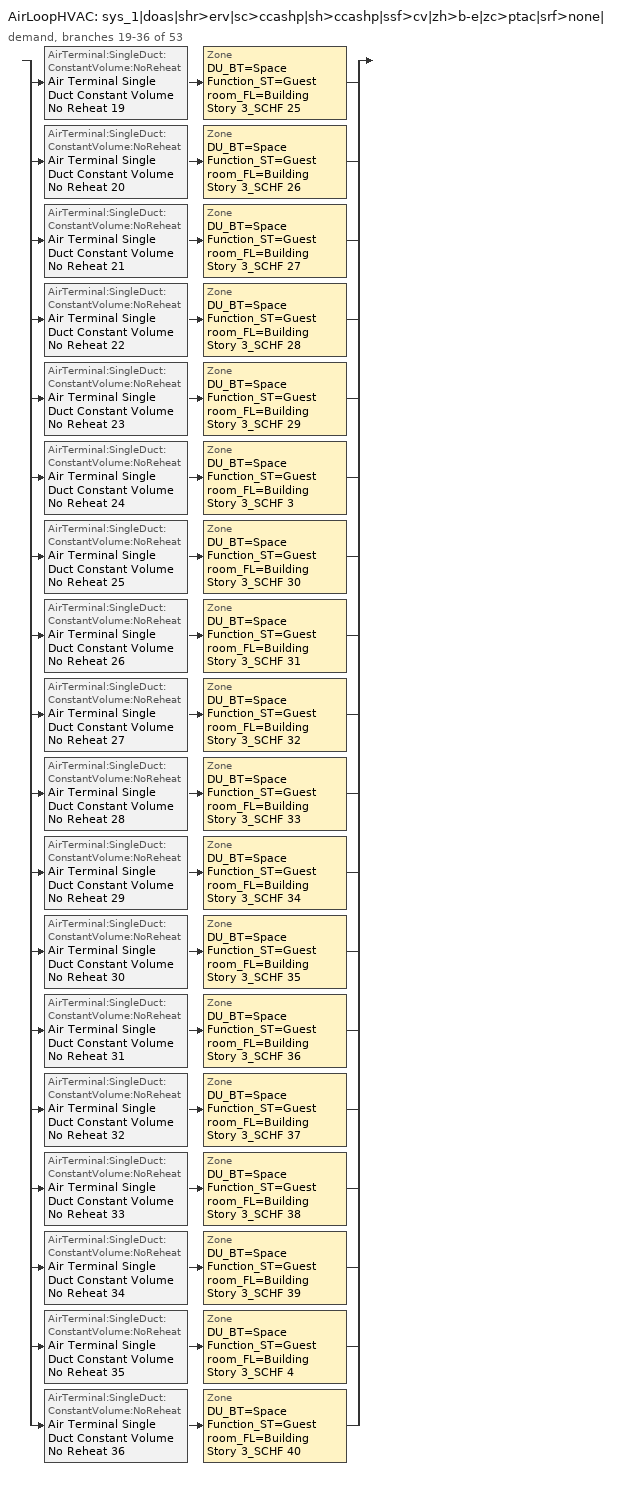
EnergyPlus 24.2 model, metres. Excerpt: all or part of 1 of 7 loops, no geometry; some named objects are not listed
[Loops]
AirLoopHVAC 'sys_1|doas|shr>erv|sc>ccashp|sh>ccashp|ssf>cv|zh>b-e|zc>ptac|srf>none|'
 demand, branches 19-36 of 53: split
  | AirTerminal:SingleDuct:ConstantVolume:NoReheat 'Air Terminal Single Duct Constant Volume No Reheat 19' > Zone 'DU_BT=Space Function_ST=Guest room_FL=Building Story 3_SCHF 25'
  | AirTerminal:SingleDuct:ConstantVolume:NoReheat 'Air Terminal Single Duct Constant Volume No Reheat 20' > Zone 'DU_BT=Space Function_ST=Guest room_FL=Building Story 3_SCHF 26'
  | AirTerminal:SingleDuct:ConstantVolume:NoReheat 'Air Terminal Single Duct Constant Volume No Reheat 21' > Zone 'DU_BT=Space Function_ST=Guest room_FL=Building Story 3_SCHF 27'
  | AirTerminal:SingleDuct:ConstantVolume:NoReheat 'Air Terminal Single Duct Constant Volume No Reheat 22' > Zone 'DU_BT=Space Function_ST=Guest room_FL=Building Story 3_SCHF 28'
  | AirTerminal:SingleDuct:ConstantVolume:NoReheat 'Air Terminal Single Duct Constant Volume No Reheat 23' > Zone 'DU_BT=Space Function_ST=Guest room_FL=Building Story 3_SCHF 29'
  | AirTerminal:SingleDuct:ConstantVolume:NoReheat 'Air Terminal Single Duct Constant Volume No Reheat 24' > Zone 'DU_BT=Space Function_ST=Guest room_FL=Building Story 3_SCHF 3'
  | AirTerminal:SingleDuct:ConstantVolume:NoReheat 'Air Terminal Single Duct Constant Volume No Reheat 25' > Zone 'DU_BT=Space Function_ST=Guest room_FL=Building Story 3_SCHF 30'
  | AirTerminal:SingleDuct:ConstantVolume:NoReheat 'Air Terminal Single Duct Constant Volume No Reheat 26' > Zone 'DU_BT=Space Function_ST=Guest room_FL=Building Story 3_SCHF 31'
  | AirTerminal:SingleDuct:ConstantVolume:NoReheat 'Air Terminal Single Duct Constant Volume No Reheat 27' > Zone 'DU_BT=Space Function_ST=Guest room_FL=Building Story 3_SCHF 32'
  | AirTerminal:SingleDuct:ConstantVolume:NoReheat 'Air Terminal Single Duct Constant Volume No Reheat 28' > Zone 'DU_BT=Space Function_ST=Guest room_FL=Building Story 3_SCHF 33'
  | AirTerminal:SingleDuct:ConstantVolume:NoReheat 'Air Terminal Single Duct Constant Volume No Reheat 29' > Zone 'DU_BT=Space Function_ST=Guest room_FL=Building Story 3_SCHF 34'
  | AirTerminal:SingleDuct:ConstantVolume:NoReheat 'Air Terminal Single Duct Constant Volume No Reheat 30' > Zone 'DU_BT=Space Function_ST=Guest room_FL=Building Story 3_SCHF 35'
  | AirTerminal:SingleDuct:ConstantVolume:NoReheat 'Air Terminal Single Duct Constant Volume No Reheat 31' > Zone 'DU_BT=Space Function_ST=Guest room_FL=Building Story 3_SCHF 36'
  | AirTerminal:SingleDuct:ConstantVolume:NoReheat 'Air Terminal Single Duct Constant Volume No Reheat 32' > Zone 'DU_BT=Space Function_ST=Guest room_FL=Building Story 3_SCHF 37'
  | AirTerminal:SingleDuct:ConstantVolume:NoReheat 'Air Terminal Single Duct Constant Volume No Reheat 33' > Zone 'DU_BT=Space Function_ST=Guest room_FL=Building Story 3_SCHF 38'
  | AirTerminal:SingleDuct:ConstantVolume:NoReheat 'Air Terminal Single Duct Constant Volume No Reheat 34' > Zone 'DU_BT=Space Function_ST=Guest room_FL=Building Story 3_SCHF 39'
  | AirTerminal:SingleDuct:ConstantVolume:NoReheat 'Air Terminal Single Duct Constant Volume No Reheat 35' > Zone 'DU_BT=Space Function_ST=Guest room_FL=Building Story 3_SCHF 4'
  | AirTerminal:SingleDuct:ConstantVolume:NoReheat 'Air Terminal Single Duct Constant Volume No Reheat 36' > Zone 'DU_BT=Space Function_ST=Guest room_FL=Building Story 3_SCHF 40'
[ZoneControl:Thermostat] Temperature Difference Between Cutout And Setpoint {deltaC}=0
Name | Zone or ZoneList | Control Type Schedule | Control 1
DU_BT=Space Function_ST=Guest room_FL=Building Story 3_SCHF 25 Thermostat | DU_BT=Space Function_ST=Guest room_FL=Building Story 3_SCHF 25 | DU_BT=Space Function_ST=Guest room_FL=Building Story 3_SCHF 25 Thermostat Schedule | Space Function Guest room Thermostat 140
DU_BT=Space Function_ST=Guest room_FL=Building Story 3_SCHF 26 Thermostat | DU_BT=Space Function_ST=Guest room_FL=Building Story 3_SCHF 26 | DU_BT=Space Function_ST=Guest room_FL=Building Story 3_SCHF 26 Thermostat Schedule | Space Function Guest room Thermostat 141
DU_BT=Space Function_ST=Guest room_FL=Building Story 3_SCHF 27 Thermostat | DU_BT=Space Function_ST=Guest room_FL=Building Story 3_SCHF 27 | DU_BT=Space Function_ST=Guest room_FL=Building Story 3_SCHF 27 Thermostat Schedule | Space Function Guest room Thermostat 142
DU_BT=Space Function_ST=Guest room_FL=Building Story 3_SCHF 28 Thermostat | DU_BT=Space Function_ST=Guest room_FL=Building Story 3_SCHF 28 | DU_BT=Space Function_ST=Guest room_FL=Building Story 3_SCHF 28 Thermostat Schedule | Space Function Guest room Thermostat 143
DU_BT=Space Function_ST=Guest room_FL=Building Story 3_SCHF 29 Thermostat | DU_BT=Space Function_ST=Guest room_FL=Building Story 3_SCHF 29 | DU_BT=Space Function_ST=Guest room_FL=Building Story 3_SCHF 29 Thermostat Schedule | Space Function Guest room Thermostat 144
DU_BT=Space Function_ST=Guest room_FL=Building Story 3_SCHF 3 Thermostat | DU_BT=Space Function_ST=Guest room_FL=Building Story 3_SCHF 3 | DU_BT=Space Function_ST=Guest room_FL=Building Story 3_SCHF 3 Thermostat Schedule | Space Function Guest room Thermostat 115
DU_BT=Space Function_ST=Guest room_FL=Building Story 3_SCHF 30 Thermostat | DU_BT=Space Function_ST=Guest room_FL=Building Story 3_SCHF 30 | DU_BT=Space Function_ST=Guest room_FL=Building Story 3_SCHF 30 Thermostat Schedule | Space Function Guest room Thermostat 145
DU_BT=Space Function_ST=Guest room_FL=Building Story 3_SCHF 31 Thermostat | DU_BT=Space Function_ST=Guest room_FL=Building Story 3_SCHF 31 | DU_BT=Space Function_ST=Guest room_FL=Building Story 3_SCHF 31 Thermostat Schedule | Space Function Guest room Thermostat 147
DU_BT=Space Function_ST=Guest room_FL=Building Story 3_SCHF 32 Thermostat | DU_BT=Space Function_ST=Guest room_FL=Building Story 3_SCHF 32 | DU_BT=Space Function_ST=Guest room_FL=Building Story 3_SCHF 32 Thermostat Schedule | Space Function Guest room Thermostat 149
DU_BT=Space Function_ST=Guest room_FL=Building Story 3_SCHF 33 Thermostat | DU_BT=Space Function_ST=Guest room_FL=Building Story 3_SCHF 33 | DU_BT=Space Function_ST=Guest room_FL=Building Story 3_SCHF 33 Thermostat Schedule | Space Function Guest room Thermostat 150
DU_BT=Space Function_ST=Guest room_FL=Building Story 3_SCHF 34 Thermostat | DU_BT=Space Function_ST=Guest room_FL=Building Story 3_SCHF 34 | DU_BT=Space Function_ST=Guest room_FL=Building Story 3_SCHF 34 Thermostat Schedule | Space Function Guest room Thermostat 151
DU_BT=Space Function_ST=Guest room_FL=Building Story 3_SCHF 35 Thermostat | DU_BT=Space Function_ST=Guest room_FL=Building Story 3_SCHF 35 | DU_BT=Space Function_ST=Guest room_FL=Building Story 3_SCHF 35 Thermostat Schedule | Space Function Guest room Thermostat 152
DU_BT=Space Function_ST=Guest room_FL=Building Story 3_SCHF 36 Thermostat | DU_BT=Space Function_ST=Guest room_FL=Building Story 3_SCHF 36 | DU_BT=Space Function_ST=Guest room_FL=Building Story 3_SCHF 36 Thermostat Schedule | Space Function Guest room Thermostat 153
DU_BT=Space Function_ST=Guest room_FL=Building Story 3_SCHF 37 Thermostat | DU_BT=Space Function_ST=Guest room_FL=Building Story 3_SCHF 37 | DU_BT=Space Function_ST=Guest room_FL=Building Story 3_SCHF 37 Thermostat Schedule | Space Function Guest room Thermostat 154
DU_BT=Space Function_ST=Guest room_FL=Building Story 3_SCHF 38 Thermostat | DU_BT=Space Function_ST=Guest room_FL=Building Story 3_SCHF 38 | DU_BT=Space Function_ST=Guest room_FL=Building Story 3_SCHF 38 Thermostat Schedule | Space Function Guest room Thermostat 155
DU_BT=Space Function_ST=Guest room_FL=Building Story 3_SCHF 39 Thermostat | DU_BT=Space Function_ST=Guest room_FL=Building Story 3_SCHF 39 | DU_BT=Space Function_ST=Guest room_FL=Building Story 3_SCHF 39 Thermostat Schedule | Space Function Guest room Thermostat 156
DU_BT=Space Function_ST=Guest room_FL=Building Story 3_SCHF 4 Thermostat | DU_BT=Space Function_ST=Guest room_FL=Building Story 3_SCHF 4 | DU_BT=Space Function_ST=Guest room_FL=Building Story 3_SCHF 4 Thermostat Schedule | Space Function Guest room Thermostat 116
DU_BT=Space Function_ST=Guest room_FL=Building Story 3_SCHF 40 Thermostat | DU_BT=Space Function_ST=Guest room_FL=Building Story 3_SCHF 40 | DU_BT=Space Function_ST=Guest room_FL=Building Story 3_SCHF 40 Thermostat Schedule | Space Function Guest room Thermostat 157
[ThermostatSetpoint:DualSetpoint] Heating Setpoint Temperature Schedule=NECB-F-Thermostat Setpoint-Heating; Cooling Setpoint Temperature Schedule=NECB-F-Thermostat Setpoint-Cooling
Space Function Guest room Thermostat 140; Space Function Guest room Thermostat 141; Space Function Guest room Thermostat 142; Space Function Guest room Thermostat 143; Space Function Guest room Thermostat 144; Space Function Guest room Thermostat 115; Space Function Guest room Thermostat 145; Space Function Guest room Thermostat 147; Space Function Guest room Thermostat 149; Space Function Guest room Thermostat 150; Space Function Guest room Thermostat 151; Space Function Guest room Thermostat 152; Space Function Guest room Thermostat 153; Space Function Guest room Thermostat 154; Space Function Guest room Thermostat 155; Space Function Guest room Thermostat 156; Space Function Guest room Thermostat 116; Space Function Guest room Thermostat 157
[Coil:Heating:Electric] Availability Schedule=Always Off Discrete; Efficiency=1; Nominal Capacity {W}=Autosize
CoilHeatingElectric 19; CoilHeatingElectric 20; CoilHeatingElectric 21; CoilHeatingElectric 22; CoilHeatingElectric 23; CoilHeatingElectric 24; CoilHeatingElectric 25; CoilHeatingElectric 26; CoilHeatingElectric 27; CoilHeatingElectric 28; CoilHeatingElectric 29; CoilHeatingElectric 30; CoilHeatingElectric 31; CoilHeatingElectric 32; CoilHeatingElectric 33; CoilHeatingElectric 34; CoilHeatingElectric 35; CoilHeatingElectric 36
[ZoneHVAC:Baseboard:Convective:Electric] Availability Schedule=Always On Discrete; Heating Design Capacity {W}=Autosize; Efficiency=1
ZoneHVACBaseboardConvectiveElectric 18; ZoneHVACBaseboardConvectiveElectric 19; ZoneHVACBaseboardConvectiveElectric 20; ZoneHVACBaseboardConvectiveElectric 21; ZoneHVACBaseboardConvectiveElectric 22; ZoneHVACBaseboardConvectiveElectric 23; ZoneHVACBaseboardConvectiveElectric 24; ZoneHVACBaseboardConvectiveElectric 25; ZoneHVACBaseboardConvectiveElectric 26; ZoneHVACBaseboardConvectiveElectric 27; ZoneHVACBaseboardConvectiveElectric 28; ZoneHVACBaseboardConvectiveElectric 29; ZoneHVACBaseboardConvectiveElectric 30; ZoneHVACBaseboardConvectiveElectric 31; ZoneHVACBaseboardConvectiveElectric 32; ZoneHVACBaseboardConvectiveElectric 33; ZoneHVACBaseboardConvectiveElectric 34; ZoneHVACBaseboardConvectiveElectric 35
[Zone equipment]
DU_BT=Space Function_ST=Guest room_FL=Building Story 3_SCHF 25: Air Terminal Single Duct Constant Volume No Reheat 19, ZoneHVACPackagedTerminalAirConditioner 18, ZoneHVACBaseboardConvectiveElectric 18
DU_BT=Space Function_ST=Guest room_FL=Building Story 3_SCHF 26: Air Terminal Single Duct Constant Volume No Reheat 20, ZoneHVACPackagedTerminalAirConditioner 19, ZoneHVACBaseboardConvectiveElectric 19
DU_BT=Space Function_ST=Guest room_FL=Building Story 3_SCHF 27: Air Terminal Single Duct Constant Volume No Reheat 21, ZoneHVACPackagedTerminalAirConditioner 20, ZoneHVACBaseboardConvectiveElectric 20
DU_BT=Space Function_ST=Guest room_FL=Building Story 3_SCHF 28: Air Terminal Single Duct Constant Volume No Reheat 22, ZoneHVACPackagedTerminalAirConditioner 21, ZoneHVACBaseboardConvectiveElectric 21
DU_BT=Space Function_ST=Guest room_FL=Building Story 3_SCHF 29: Air Terminal Single Duct Constant Volume No Reheat 23, ZoneHVACPackagedTerminalAirConditioner 22, ZoneHVACBaseboardConvectiveElectric 22
DU_BT=Space Function_ST=Guest room_FL=Building Story 3_SCHF 3: Air Terminal Single Duct Constant Volume No Reheat 24, ZoneHVACPackagedTerminalAirConditioner 23, ZoneHVACBaseboardConvectiveElectric 23
DU_BT=Space Function_ST=Guest room_FL=Building Story 3_SCHF 30: Air Terminal Single Duct Constant Volume No Reheat 25, ZoneHVACPackagedTerminalAirConditioner 24, ZoneHVACBaseboardConvectiveElectric 24
DU_BT=Space Function_ST=Guest room_FL=Building Story 3_SCHF 31: Air Terminal Single Duct Constant Volume No Reheat 26, ZoneHVACPackagedTerminalAirConditioner 25, ZoneHVACBaseboardConvectiveElectric 25
DU_BT=Space Function_ST=Guest room_FL=Building Story 3_SCHF 32: Air Terminal Single Duct Constant Volume No Reheat 27, ZoneHVACPackagedTerminalAirConditioner 26, ZoneHVACBaseboardConvectiveElectric 26
DU_BT=Space Function_ST=Guest room_FL=Building Story 3_SCHF 33: Air Terminal Single Duct Constant Volume No Reheat 28, ZoneHVACPackagedTerminalAirConditioner 27, ZoneHVACBaseboardConvectiveElectric 27
DU_BT=Space Function_ST=Guest room_FL=Building Story 3_SCHF 34: Air Terminal Single Duct Constant Volume No Reheat 29, ZoneHVACPackagedTerminalAirConditioner 28, ZoneHVACBaseboardConvectiveElectric 28
DU_BT=Space Function_ST=Guest room_FL=Building Story 3_SCHF 35: Air Terminal Single Duct Constant Volume No Reheat 30, ZoneHVACPackagedTerminalAirConditioner 29, ZoneHVACBaseboardConvectiveElectric 29
DU_BT=Space Function_ST=Guest room_FL=Building Story 3_SCHF 36: Air Terminal Single Duct Constant Volume No Reheat 31, ZoneHVACPackagedTerminalAirConditioner 30, ZoneHVACBaseboardConvectiveElectric 30
DU_BT=Space Function_ST=Guest room_FL=Building Story 3_SCHF 37: Air Terminal Single Duct Constant Volume No Reheat 32, ZoneHVACPackagedTerminalAirConditioner 31, ZoneHVACBaseboardConvectiveElectric 31
DU_BT=Space Function_ST=Guest room_FL=Building Story 3_SCHF 38: Air Terminal Single Duct Constant Volume No Reheat 33, ZoneHVACPackagedTerminalAirConditioner 32, ZoneHVACBaseboardConvectiveElectric 32
DU_BT=Space Function_ST=Guest room_FL=Building Story 3_SCHF 39: Air Terminal Single Duct Constant Volume No Reheat 34, ZoneHVACPackagedTerminalAirConditioner 33, ZoneHVACBaseboardConvectiveElectric 33
DU_BT=Space Function_ST=Guest room_FL=Building Story 3_SCHF 4: Air Terminal Single Duct Constant Volume No Reheat 35, ZoneHVACPackagedTerminalAirConditioner 34, ZoneHVACBaseboardConvectiveElectric 34
DU_BT=Space Function_ST=Guest room_FL=Building Story 3_SCHF 40: Air Terminal Single Duct Constant Volume No Reheat 36, ZoneHVACPackagedTerminalAirConditioner 35, ZoneHVACBaseboardConvectiveElectric 35
[Sizing:Zone] Zone Cooling Design Supply Air Temperature Input Method=TemperatureDifference; Zone Cooling Design Supply Air Temperature {C}=13; Zone Cooling Design Supply Air Temperature Difference {deltaC}=11; Zone Heating Design Supply Air Temperature Input Method=TemperatureDifference; Zone Heating Design Supply Air Temperature {C}=43; Zone Heating Design Supply Air Temperature Difference {deltaC}=21; Zone Cooling Design Supply Air Humidity Ratio {kgWater/kgDryAir}=0.0085; Zone Heating Design Supply Air Humidity Ratio {kgWater/kgDryAir}=0.008; Zone Heating Sizing Factor=1.3; Zone Cooling Sizing Factor=1.1; Cooling Design Air Flow Method=DesignDay; Cooling Design Air Flow Rate {m3/s}=0; Cooling Minimum Air Flow per Zone Floor Area {m3/s-m2}=0.000762; Cooling Minimum Air Flow {m3/s}=0; Cooling Minimum Air Flow Fraction=0; Heating Design Air Flow Method=DesignDay; Heating Design Air Flow Rate {m3/s}=0; Heating Maximum Air Flow per Zone Floor Area {m3/s-m2}=0.002032; Heating Maximum Air Flow {m3/s}=0.141576; Heating Maximum Air Flow Fraction=0.3; Account for Dedicated Outdoor Air System=No; Zone Load Sizing Method=Sensible Load Only No Latent Load; Zone Latent Cooling Design Supply Air Humidity Ratio Input Method=HumidityRatioDifference; Zone Cooling Design Supply Air Humidity Ratio Difference {kgWater/kgDryAir}=0.005; Zone Latent Heating Design Supply Air Humidity Ratio Input Method=HumidityRatioDifference; Zone Humidification Design Supply Air Humidity Ratio Difference {kgWater/kgDryAir}=0.005; Type of Space Sum to Use=Coincident
Name | Design Specification Outdoor Air Object
DU_BT=Space Function_ST=Guest room_FL=Building Story 3_SCHF 25 | DU_BT=Space Function_ST=Guest room_FL=Building Story 3_SCHF 25 DSOA Space List
DU_BT=Space Function_ST=Guest room_FL=Building Story 3_SCHF 26 | DU_BT=Space Function_ST=Guest room_FL=Building Story 3_SCHF 26 DSOA Space List
DU_BT=Space Function_ST=Guest room_FL=Building Story 3_SCHF 27 | DU_BT=Space Function_ST=Guest room_FL=Building Story 3_SCHF 27 DSOA Space List
DU_BT=Space Function_ST=Guest room_FL=Building Story 3_SCHF 28 | DU_BT=Space Function_ST=Guest room_FL=Building Story 3_SCHF 28 DSOA Space List
DU_BT=Space Function_ST=Guest room_FL=Building Story 3_SCHF 29 | DU_BT=Space Function_ST=Guest room_FL=Building Story 3_SCHF 29 DSOA Space List
DU_BT=Space Function_ST=Guest room_FL=Building Story 3_SCHF 3 | DU_BT=Space Function_ST=Guest room_FL=Building Story 3_SCHF 3 DSOA Space List
DU_BT=Space Function_ST=Guest room_FL=Building Story 3_SCHF 30 | DU_BT=Space Function_ST=Guest room_FL=Building Story 3_SCHF 30 DSOA Space List
DU_BT=Space Function_ST=Guest room_FL=Building Story 3_SCHF 31 | DU_BT=Space Function_ST=Guest room_FL=Building Story 3_SCHF 31 DSOA Space List
DU_BT=Space Function_ST=Guest room_FL=Building Story 3_SCHF 32 | DU_BT=Space Function_ST=Guest room_FL=Building Story 3_SCHF 32 DSOA Space List
DU_BT=Space Function_ST=Guest room_FL=Building Story 3_SCHF 33 | DU_BT=Space Function_ST=Guest room_FL=Building Story 3_SCHF 33 DSOA Space List
DU_BT=Space Function_ST=Guest room_FL=Building Story 3_SCHF 34 | DU_BT=Space Function_ST=Guest room_FL=Building Story 3_SCHF 34 DSOA Space List
DU_BT=Space Function_ST=Guest room_FL=Building Story 3_SCHF 35 | DU_BT=Space Function_ST=Guest room_FL=Building Story 3_SCHF 35 DSOA Space List
DU_BT=Space Function_ST=Guest room_FL=Building Story 3_SCHF 36 | DU_BT=Space Function_ST=Guest room_FL=Building Story 3_SCHF 36 DSOA Space List
DU_BT=Space Function_ST=Guest room_FL=Building Story 3_SCHF 37 | DU_BT=Space Function_ST=Guest room_FL=Building Story 3_SCHF 37 DSOA Space List
DU_BT=Space Function_ST=Guest room_FL=Building Story 3_SCHF 38 | DU_BT=Space Function_ST=Guest room_FL=Building Story 3_SCHF 38 DSOA Space List
DU_BT=Space Function_ST=Guest room_FL=Building Story 3_SCHF 39 | DU_BT=Space Function_ST=Guest room_FL=Building Story 3_SCHF 39 DSOA Space List
DU_BT=Space Function_ST=Guest room_FL=Building Story 3_SCHF 4 | DU_BT=Space Function_ST=Guest room_FL=Building Story 3_SCHF 4 DSOA Space List
DU_BT=Space Function_ST=Guest room_FL=Building Story 3_SCHF 40 | DU_BT=Space Function_ST=Guest room_FL=Building Story 3_SCHF 40 DSOA Space List
[DesignSpecification:OutdoorAir]
Space Function Guest room Ventilation: Outdoor Air Method=Sum; Outdoor Air Flow per Person {m3/s-person}=0.00634769; Outdoor Air Flow per Zone Floor Area {m3/s-m2}=0.0003048; Outdoor Air Flow per Zone {m3/s}=0; Outdoor Air Flow Air Changes per Hour {1/hr}=0
[DesignSpecification:OutdoorAir:SpaceList] Space Design Specification Outdoor Air Object Name 1=Space Function Guest room Ventilation
Name | Space Name 1
DU_BT=Space Function_ST=Guest room_FL=Building Story 3_SCHF 25 DSOA Space List | Room_4_4_Flr_3
DU_BT=Space Function_ST=Guest room_FL=Building Story 3_SCHF 26 DSOA Space List | Room_4_5_Flr_3
DU_BT=Space Function_ST=Guest room_FL=Building Story 3_SCHF 27 DSOA Space List | Room_4_6_Flr_3
DU_BT=Space Function_ST=Guest room_FL=Building Story 3_SCHF 28 DSOA Space List | Room_3_1_Flr_3
DU_BT=Space Function_ST=Guest room_FL=Building Story 3_SCHF 29 DSOA Space List | Room_4_8_Flr_3
DU_BT=Space Function_ST=Guest room_FL=Building Story 3_SCHF 3 DSOA Space List | Room_2_Flr_3
DU_BT=Space Function_ST=Guest room_FL=Building Story 3_SCHF 30 DSOA Space List | Room_4_18_Flr_3
DU_BT=Space Function_ST=Guest room_FL=Building Story 3_SCHF 31 DSOA Space List | Room_4_9_Flr_3
DU_BT=Space Function_ST=Guest room_FL=Building Story 3_SCHF 32 DSOA Space List | Room_4_10_Flr_3
DU_BT=Space Function_ST=Guest room_FL=Building Story 3_SCHF 33 DSOA Space List | Room_4_11_Flr_3
DU_BT=Space Function_ST=Guest room_FL=Building Story 3_SCHF 34 DSOA Space List | Room_4_1_Flr_3
DU_BT=Space Function_ST=Guest room_FL=Building Story 3_SCHF 35 DSOA Space List | Room_4_12_Flr_3
DU_BT=Space Function_ST=Guest room_FL=Building Story 3_SCHF 36 DSOA Space List | Room_3_3_Flr_3
DU_BT=Space Function_ST=Guest room_FL=Building Story 3_SCHF 37 DSOA Space List | Room_4_13_Flr_3
DU_BT=Space Function_ST=Guest room_FL=Building Story 3_SCHF 38 DSOA Space List | Room_3_10_Flr_3
DU_BT=Space Function_ST=Guest room_FL=Building Story 3_SCHF 39 DSOA Space List | Room_4_15_Flr_3
DU_BT=Space Function_ST=Guest room_FL=Building Story 3_SCHF 4 DSOA Space List | Room_3_13_Flr_3
DU_BT=Space Function_ST=Guest room_FL=Building Story 3_SCHF 40 DSOA Space List | Room_4_17_Flr_3
[AirTerminal:SingleDuct:ConstantVolume:NoReheat] Availability Schedule=Always On Discrete; Maximum Air Flow Rate {m3/s}=AutoSize
Air Terminal Single Duct Constant Volume No Reheat 19; Air Terminal Single Duct Constant Volume No Reheat 20; Air Terminal Single Duct Constant Volume No Reheat 21; Air Terminal Single Duct Constant Volume No Reheat 22; Air Terminal Single Duct Constant Volume No Reheat 23; Air Terminal Single Duct Constant Volume No Reheat 24; Air Terminal Single Duct Constant Volume No Reheat 25; Air Terminal Single Duct Constant Volume No Reheat 26; Air Terminal Single Duct Constant Volume No Reheat 27; Air Terminal Single Duct Constant Volume No Reheat 28; Air Terminal Single Duct Constant Volume No Reheat 29; Air Terminal Single Duct Constant Volume No Reheat 30; Air Terminal Single Duct Constant Volume No Reheat 31; Air Terminal Single Duct Constant Volume No Reheat 32; Air Terminal Single Duct Constant Volume No Reheat 33; Air Terminal Single Duct Constant Volume No Reheat 34; Air Terminal Single Duct Constant Volume No Reheat 35; Air Terminal Single Duct Constant Volume No Reheat 36
[ZoneHVAC:PackagedTerminalAirConditioner] Availability Schedule=Always On Discrete; Cooling Supply Air Flow Rate {m3/s}=Autosize; Heating Supply Air Flow Rate {m3/s}=Autosize; No Load Supply Air Flow Rate {m3/s}=Autosize; No Load Supply Air Flow Rate Control Set To Low Speed=Yes; Cooling Outdoor Air Flow Rate {m3/s}=1e-06; Heating Outdoor Air Flow Rate {m3/s}=1e-06; No Load Outdoor Air Flow Rate {m3/s}=1e-06; Fan Placement=DrawThrough; Supply Air Fan Operating Mode Schedule=Always Off Discrete
Name | Supply Air Fan | Heating Coil | Cooling Coil
ZoneHVACPackagedTerminalAirConditioner 18 | FanOnOff 18 | CoilHeatingElectric 19 | CoilCoolingDXSingleSpeed_PTAC 18 5kBtu/hr 11.9EER
ZoneHVACPackagedTerminalAirConditioner 19 | FanOnOff 19 | CoilHeatingElectric 20 | CoilCoolingDXSingleSpeed_PTAC 19 5kBtu/hr 11.9EER
ZoneHVACPackagedTerminalAirConditioner 20 | FanOnOff 20 | CoilHeatingElectric 21 | CoilCoolingDXSingleSpeed_PTAC 20 5kBtu/hr 11.9EER
ZoneHVACPackagedTerminalAirConditioner 21 | FanOnOff 21 | CoilHeatingElectric 22 | CoilCoolingDXSingleSpeed_PTAC 21 6kBtu/hr 11.9EER
ZoneHVACPackagedTerminalAirConditioner 22 | FanOnOff 22 | CoilHeatingElectric 23 | CoilCoolingDXSingleSpeed_PTAC 22 5kBtu/hr 11.9EER
ZoneHVACPackagedTerminalAirConditioner 23 | FanOnOff 23 | CoilHeatingElectric 24 | CoilCoolingDXSingleSpeed_PTAC 23 20kBtu/hr 9.5EER
ZoneHVACPackagedTerminalAirConditioner 24 | FanOnOff 24 | CoilHeatingElectric 25 | CoilCoolingDXSingleSpeed_PTAC 24 5kBtu/hr 11.9EER
ZoneHVACPackagedTerminalAirConditioner 25 | FanOnOff 25 | CoilHeatingElectric 26 | CoilCoolingDXSingleSpeed_PTAC 25 5kBtu/hr 11.9EER
ZoneHVACPackagedTerminalAirConditioner 26 | FanOnOff 26 | CoilHeatingElectric 27 | CoilCoolingDXSingleSpeed_PTAC 26 5kBtu/hr 11.9EER
ZoneHVACPackagedTerminalAirConditioner 27 | FanOnOff 27 | CoilHeatingElectric 28 | CoilCoolingDXSingleSpeed_PTAC 27 5kBtu/hr 11.9EER
ZoneHVACPackagedTerminalAirConditioner 28 | FanOnOff 28 | CoilHeatingElectric 29 | CoilCoolingDXSingleSpeed_PTAC 28 5kBtu/hr 11.9EER
ZoneHVACPackagedTerminalAirConditioner 29 | FanOnOff 29 | CoilHeatingElectric 30 | CoilCoolingDXSingleSpeed_PTAC 29 5kBtu/hr 11.9EER
ZoneHVACPackagedTerminalAirConditioner 30 | FanOnOff 30 | CoilHeatingElectric 31 | CoilCoolingDXSingleSpeed_PTAC 30 6kBtu/hr 11.9EER
ZoneHVACPackagedTerminalAirConditioner 31 | FanOnOff 31 | CoilHeatingElectric 32 | CoilCoolingDXSingleSpeed_PTAC 31 5kBtu/hr 11.9EER
ZoneHVACPackagedTerminalAirConditioner 32 | FanOnOff 32 | CoilHeatingElectric 33 | CoilCoolingDXSingleSpeed_PTAC 32 6kBtu/hr 11.9EER
ZoneHVACPackagedTerminalAirConditioner 33 | FanOnOff 33 | CoilHeatingElectric 34 | CoilCoolingDXSingleSpeed_PTAC 33 5kBtu/hr 11.9EER
ZoneHVACPackagedTerminalAirConditioner 34 | FanOnOff 34 | CoilHeatingElectric 35 | CoilCoolingDXSingleSpeed_PTAC 34 6kBtu/hr 11.9EER
ZoneHVACPackagedTerminalAirConditioner 35 | FanOnOff 35 | CoilHeatingElectric 36 | CoilCoolingDXSingleSpeed_PTAC 35 5kBtu/hr 11.9EER
[Fan:OnOff] Availability Schedule=Always On Discrete; Fan Total Efficiency=0.39975; Pressure Rise {Pa}=331.288; Maximum Flow Rate {m3/s}=Autosize; Motor Efficiency=0.615; Motor In Airstream Fraction=1
Name | Fan Power Ratio Function of Speed Ratio Curve | Fan Efficiency Ratio Function of Speed Ratio Curve
FanOnOff 18 | Fan On Off Power Curve 18 | Fan On Off Efficiency Curve 18
FanOnOff 19 | Fan On Off Power Curve 19 | Fan On Off Efficiency Curve 19
FanOnOff 20 | Fan On Off Power Curve 20 | Fan On Off Efficiency Curve 20
FanOnOff 21 | Fan On Off Power Curve 21 | Fan On Off Efficiency Curve 21
FanOnOff 22 | Fan On Off Power Curve 22 | Fan On Off Efficiency Curve 22
FanOnOff 23 | Fan On Off Power Curve 23 | Fan On Off Efficiency Curve 23
FanOnOff 24 | Fan On Off Power Curve 24 | Fan On Off Efficiency Curve 24
FanOnOff 25 | Fan On Off Power Curve 25 | Fan On Off Efficiency Curve 25
FanOnOff 26 | Fan On Off Power Curve 26 | Fan On Off Efficiency Curve 26
FanOnOff 27 | Fan On Off Power Curve 27 | Fan On Off Efficiency Curve 27
FanOnOff 28 | Fan On Off Power Curve 28 | Fan On Off Efficiency Curve 28
FanOnOff 29 | Fan On Off Power Curve 29 | Fan On Off Efficiency Curve 29
FanOnOff 30 | Fan On Off Power Curve 30 | Fan On Off Efficiency Curve 30
FanOnOff 31 | Fan On Off Power Curve 31 | Fan On Off Efficiency Curve 31
FanOnOff 32 | Fan On Off Power Curve 32 | Fan On Off Efficiency Curve 32
FanOnOff 33 | Fan On Off Power Curve 33 | Fan On Off Efficiency Curve 33
FanOnOff 34 | Fan On Off Power Curve 34 | Fan On Off Efficiency Curve 34
FanOnOff 35 | Fan On Off Power Curve 35 | Fan On Off Efficiency Curve 35
[Coil:Cooling:DX:SingleSpeed] Availability Schedule=Always On Discrete; Gross Rated Total Cooling Capacity {W}=Autosize; Gross Rated Sensible Heat Ratio=Autosize; Rated Air Flow Rate {m3/s}=Autosize; Rated Evaporator Fan Power Per Volume Flow Rate 2017 {W/(m3/s)}=773.3; Rated Evaporator Fan Power Per Volume Flow Rate 2023 {W/(m3/s)}=934.4; Total Cooling Capacity Function of Temperature Curve=DXCOOL-NECB2011-REF-CAPFT; Total Cooling Capacity Function of Flow Fraction Curve=DXCOOL-NECB2011-REF-CAPFFLOW; Energy Input Ratio Function of Temperature Curve=DXCOOL-NECB2011-REF-COOLEIRFT; Energy Input Ratio Function of Flow Fraction Curve=DXCOOL-NECB2011-REF-COOLEIRFFLOW; Part Load Fraction Correlation Curve=DXCOOL-NECB2011-REF-COOLPLFFPLR; Minimum Outdoor Dry-Bulb Temperature for Compressor Operation {C}=-25; Nominal Time for Condensate Removal to Begin {s}=0; Ratio of Initial Moisture Evaporation Rate and Steady State Latent Capacity=0; Maximum Cycling Rate {cycles/hr}=0; Latent Capacity Time Constant {s}=0; Condenser Type=AirCooled; Evaporative Condenser Effectiveness=0.9; Evaporative Condenser Air Flow Rate {m3/s}=Autosize; Evaporative Condenser Pump Rated Power Consumption {W}=Autosize; Crankcase Heater Capacity {W}=1e-06; Maximum Outdoor Dry-Bulb Temperature for Crankcase Heater Operation {C}=10; Basin Heater Capacity {W/K}=0; Basin Heater Setpoint Temperature {C}=2
Name | Gross Rated Cooling COP {W/W}
CoilCoolingDXSingleSpeed_PTAC 18 5kBtu/hr 11.9EER; CoilCoolingDXSingleSpeed_PTAC 19 5kBtu/hr 11.9EER; CoilCoolingDXSingleSpeed_PTAC 20 5kBtu/hr 11.9EER; CoilCoolingDXSingleSpeed_PTAC 21 6kBtu/hr 11.9EER; CoilCoolingDXSingleSpeed_PTAC 22 5kBtu/hr 11.9EER; CoilCoolingDXSingleSpeed_PTAC 24 5kBtu/hr 11.9EER; CoilCoolingDXSingleSpeed_PTAC 25 5kBtu/hr 11.9EER; CoilCoolingDXSingleSpeed_PTAC 26 5kBtu/hr 11.9EER; CoilCoolingDXSingleSpeed_PTAC 27 5kBtu/hr 11.9EER; CoilCoolingDXSingleSpeed_PTAC 28 5kBtu/hr 11.9EER; CoilCoolingDXSingleSpeed_PTAC 29 5kBtu/hr 11.9EER; CoilCoolingDXSingleSpeed_PTAC 30 6kBtu/hr 11.9EER; CoilCoolingDXSingleSpeed_PTAC 31 5kBtu/hr 11.9EER; CoilCoolingDXSingleSpeed_PTAC 32 6kBtu/hr 11.9EER; CoilCoolingDXSingleSpeed_PTAC 33 5kBtu/hr 11.9EER; CoilCoolingDXSingleSpeed_PTAC 34 6kBtu/hr 11.9EER; CoilCoolingDXSingleSpeed_PTAC 35 5kBtu/hr 11.9EER | 4.09948
CoilCoolingDXSingleSpeed_PTAC 23 20kBtu/hr 9.5EER | 3.3002
[Schedule:Day:Interval]
NECB-F-Thermostat Setpoint-Heating Sun|Hol Day; NECB-F-Thermostat Setpoint-Heating Default|Wkdy Day; NECB-F-Thermostat Setpoint-Heating Sat Day; NECB-F-Thermostat Setpoint-Heating Default: No, 01:00, 22, 07:00, 18, 08:00, 20, 24:00, 22
NECB-F-Thermostat Setpoint-Cooling Sun|Hol Day; NECB-F-Thermostat Setpoint-Cooling Default|Wkdy Day; NECB-F-Thermostat Setpoint-Cooling Sat Day; NECB-F-Thermostat Setpoint-Cooling Default: No, 24:00, 24
[Schedule:Week:Daily]
NECB-F-Thermostat Setpoint-Heating Week Rule - Jan1-Dec31: NECB-F-Thermostat Setpoint-Heating Sun|Hol Day, NECB-F-Thermostat Setpoint-Heating Default|Wkdy Day, NECB-F-Thermostat Setpoint-Heating Default|Wkdy Day, NECB-F-Thermostat Setpoint-Heating Default|Wkdy Day, NECB-F-Thermostat Setpoint-Heating Default|Wkdy Day, NECB-F-Thermostat Setpoint-Heating Default|Wkdy Day, NECB-F-Thermostat Setpoint-Heating Sat Day, NECB-F-Thermostat Setpoint-Heating Default, NECB-F-Thermostat Setpoint-Heating Default, NECB-F-Thermostat Setpoint-Heating Default, NECB-F-Thermostat Setpoint-Heating Default, NECB-F-Thermostat Setpoint-Heating Default
NECB-F-Thermostat Setpoint-Cooling Week Rule - Jan1-Dec31: NECB-F-Thermostat Setpoint-Cooling Sun|Hol Day, NECB-F-Thermostat Setpoint-Cooling Default|Wkdy Day, NECB-F-Thermostat Setpoint-Cooling Default|Wkdy Day, NECB-F-Thermostat Setpoint-Cooling Default|Wkdy Day, NECB-F-Thermostat Setpoint-Cooling Default|Wkdy Day, NECB-F-Thermostat Setpoint-Cooling Default|Wkdy Day, NECB-F-Thermostat Setpoint-Cooling Sat Day, NECB-F-Thermostat Setpoint-Cooling Default, NECB-F-Thermostat Setpoint-Cooling Default, NECB-F-Thermostat Setpoint-Cooling Default, NECB-F-Thermostat Setpoint-Cooling Default, NECB-F-Thermostat Setpoint-Cooling Default
[Schedule:Year]
NECB-F-Thermostat Setpoint-Heating: NECB-F-Thermostat Setpoint-Heating Week Rule - Jan1-Dec31, 1, 1, 12, 31
NECB-F-Thermostat Setpoint-Cooling: NECB-F-Thermostat Setpoint-Cooling Week Rule - Jan1-Dec31, 1, 1, 12, 31
[Schedule:Compact]
DU_BT=Space Function_ST=Guest room_FL=Building Story 3_SCHF 25 Thermostat Schedule; DU_BT=Space Function_ST=Guest room_FL=Building Story 3_SCHF 26 Thermostat Schedule; DU_BT=Space Function_ST=Guest room_FL=Building Story 3_SCHF 27 Thermostat Schedule; DU_BT=Space Function_ST=Guest room_FL=Building Story 3_SCHF 28 Thermostat Schedule; DU_BT=Space Function_ST=Guest room_FL=Building Story 3_SCHF 29 Thermostat Schedule; DU_BT=Space Function_ST=Guest room_FL=Building Story 3_SCHF 3 Thermostat Schedule; DU_BT=Space Function_ST=Guest room_FL=Building Story 3_SCHF 30 Thermostat Schedule; DU_BT=Space Function_ST=Guest room_FL=Building Story 3_SCHF 31 Thermostat Schedule; DU_BT=Space Function_ST=Guest room_FL=Building Story 3_SCHF 32 Thermostat Schedule; DU_BT=Space Function_ST=Guest room_FL=Building Story 3_SCHF 33 Thermostat Schedule; DU_BT=Space Function_ST=Guest room_FL=Building Story 3_SCHF 34 Thermostat Schedule; DU_BT=Space Function_ST=Guest room_FL=Building Story 3_SCHF 35 Thermostat Schedule; DU_BT=Space Function_ST=Guest room_FL=Building Story 3_SCHF 36 Thermostat Schedule; DU_BT=Space Function_ST=Guest room_FL=Building Story 3_SCHF 37 Thermostat Schedule; DU_BT=Space Function_ST=Guest room_FL=Building Story 3_SCHF 38 Thermostat Schedule; DU_BT=Space Function_ST=Guest room_FL=Building Story 3_SCHF 39 Thermostat Schedule; DU_BT=Space Function_ST=Guest room_FL=Building Story 3_SCHF 4 Thermostat Schedule; DU_BT=Space Function_ST=Guest room_FL=Building Story 3_SCHF 40 Thermostat Schedule: Through: 12/31, For: AllDays, Until: 24:00, 4
[Schedule:Constant]
Name | Hourly Value
Always On Discrete | 1
Always Off Discrete | 0
[Curve:Exponent] Coefficient1 Constant=1; Coefficient2 Constant=0; Coefficient3 Constant=0; Minimum Value of x {BasedOnField A2}=0; Maximum Value of x {BasedOnField A2}=1
Fan On Off Power Curve 18; Fan On Off Power Curve 19; Fan On Off Power Curve 20; Fan On Off Power Curve 21; Fan On Off Power Curve 22; Fan On Off Power Curve 23; Fan On Off Power Curve 24; Fan On Off Power Curve 25; Fan On Off Power Curve 26; Fan On Off Power Curve 27; Fan On Off Power Curve 28; Fan On Off Power Curve 29; Fan On Off Power Curve 30; Fan On Off Power Curve 31; Fan On Off Power Curve 32; Fan On Off Power Curve 33; Fan On Off Power Curve 34; Fan On Off Power Curve 35
[Curve:Cubic] Maximum Value of x {BasedOnField A2}=1
Name | Coefficient1 Constant | Coefficient2 x | Coefficient3 x**2 | Coefficient4 x**3 | Minimum Value of x {BasedOnField A2}
DXCOOL-NECB2011-REF-COOLPLFFPLR | 0.0277 | 4.9151 | -8.184 | 4.2702 | 0.7
Fan On Off Efficiency Curve 18; Fan On Off Efficiency Curve 19; Fan On Off Efficiency Curve 20; Fan On Off Efficiency Curve 21; Fan On Off Efficiency Curve 22; Fan On Off Efficiency Curve 23; Fan On Off Efficiency Curve 24; Fan On Off Efficiency Curve 25; Fan On Off Efficiency Curve 26; Fan On Off Efficiency Curve 27; Fan On Off Efficiency Curve 28; Fan On Off Efficiency Curve 29; Fan On Off Efficiency Curve 30; Fan On Off Efficiency Curve 31; Fan On Off Efficiency Curve 32; Fan On Off Efficiency Curve 33; Fan On Off Efficiency Curve 34; Fan On Off Efficiency Curve 35 | 1 | 0 | 0 | 0 | 0
[Curve:Biquadratic] Minimum Value of x {BasedOnField A2}=13; Maximum Value of x {BasedOnField A2}=24; Minimum Value of y {BasedOnField A3}=24; Maximum Value of y {BasedOnField A3}=46
Name | Coefficient1 Constant | Coefficient2 x | Coefficient3 x**2 | Coefficient4 y | Coefficient5 y**2 | Coefficient6 x*y
DXCOOL-NECB2011-REF-CAPFT | 0.867905 | 0.0142459 | 0.00055436 | -0.0075575 | 3.3e-05 | -0.0001918
DXCOOL-NECB2011-REF-COOLEIRFT | 0.114171 | 0.0281822 | -0.0004199 | 0.0214108 | 0.000161028 | -0.000679104
[Curve:Quadratic] Minimum Value of x {BasedOnField A2}=0.5; Maximum Value of x {BasedOnField A2}=1.5
Name | Coefficient1 Constant | Coefficient2 x | Coefficient3 x**2
DXCOOL-NECB2011-REF-CAPFFLOW | 0.8 | 0.2 | 0
DXCOOL-NECB2011-REF-COOLEIRFFLOW | 1.1552 | -0.1808 | 0.0256
